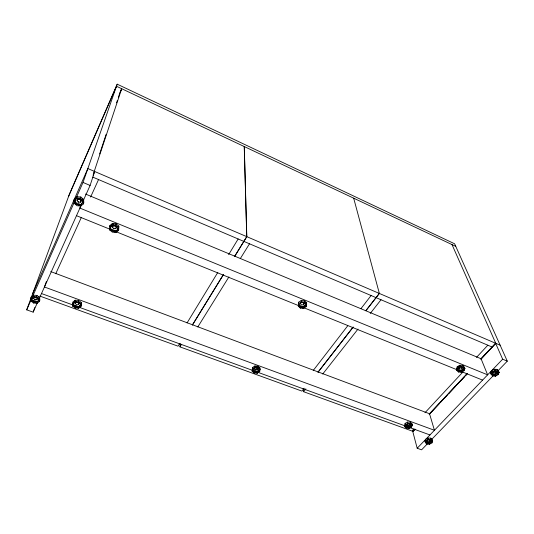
<?xml version="1.0" encoding="UTF-8"?>
<svg xmlns="http://www.w3.org/2000/svg" width="534" height="534" viewBox="0 0 534 534"><rect width="100%" height="100%" fill="white"/><g stroke="black" fill="none" stroke-linecap="round" stroke-linejoin="round"><path stroke-width="0.8" d="M304.2 388.218L301.95 391.115L179.931 346.866L180.225 343.602M252.469 367.586L252.235 371.257L254.217 372.959L257.295 373.099L259.684 371.611L259.918 367.939L257.949 366.231L254.851 366.084L252.469 367.586L252.235 371.257L257.295 373.099L259.978 369.348L258.002 367.639L254.905 367.492L252.515 368.994M259.684 371.611L259.918 367.939L258.469 367.412M298.593 302.231L298.332 306.169L300.348 308.125L303.619 308.312L306.242 306.616L306.503 302.685L304.5 300.709L301.216 300.522L298.593 302.231L298.332 306.169L303.619 308.312L306.683 304.026L304.674 302.05L304.5 300.709M306.242 306.616L306.503 302.685L303.452 306.963L303.619 308.312M118.555 230.421L118.795 226.089L116.145 223.746L112.46 223.506L109.911 225.508L109.67 229.84L112.334 232.163L116.005 232.403L118.555 230.421L118.795 226.089L116.005 232.403L109.67 229.84L109.997 228.565L116.319 231.129L118.862 229.146M114.536 225.355L113.201 225.348L112.387 227.317L113.742 228.665L115.745 228.679L115.898 228.045M115.745 228.679L116.552 226.71M116.005 232.403L118.495 227.357L115.831 225.014L116.145 223.746M113.742 228.665L113.896 228.038M112.387 227.317L113.201 225.348M109.67 229.84L112.46 223.506L113.869 224.08M80.988 306.443L81.201 302.431L78.652 300.428L75.207 300.235L72.891 301.977L72.677 305.989L75.241 307.978L78.672 308.165L80.988 306.443L81.201 302.431L78.672 308.165L72.677 305.989L75.207 300.235L72.677 305.989M78.438 304.687L79.199 302.845L78.438 304.687L76.569 304.687L75.267 303.526L76.022 301.683L75.267 303.526M78.672 308.165L80.828 303.799L78.271 301.79L78.652 300.428M75.241 307.978L75.628 306.609L73.078 304.614L79.052 306.796L81.362 305.068M405.139 423.369L404.532 425.331L404.892 426.753L406.434 428.215L409.224 428.328L411.641 427.02L412.268 425.057L411.888 423.642L410.352 422.167L407.555 422.054L405.139 423.369L405.506 424.784L404.892 426.753L409.224 428.328L412.268 425.057L410.726 423.582L410.352 422.167M411.267 425.605L411.888 423.642L408.857 426.906L406.074 426.799L404.532 425.331L408.857 426.906L411.267 425.605L411.641 427.02M83.651 199.796L90.106 185.438L94.692 171.494L93.036 175.199M83.397 203.915L83.805 202.68L83.631 199.462L80.821 196.986L77.009 196.726L74.453 198.828L74.019 200.056L74.219 203.287L77.043 205.744L80.834 206.004L83.397 203.915L83.224 200.691L83.631 199.462L82.163 198.855M99.618 153.986L106.132 134.314M116.559 102.835L117.347 100.472M118.388 97.322L119.689 93.39M80.674 205.83L79.913 208.1L487.629 374.848L481.067 358.748L85.507 194.036M80.574 202.186L81.415 200.163L80.574 202.186L78.511 202.166L77.07 200.744L77.283 200.13M425.004 441.197L425.645 439.308L428.034 438.04L430.764 438.147L432.233 439.555L432.64 440.977L431.986 442.866L429.596 444.121L426.873 444.021L425.398 442.619L425.004 441.197L426.472 442.599L426.873 444.021M415.031 429.229L412.795 431.612L417.188 448.246L421.6 449.815L507.3 361.151L454.608 243.784L117.206 84.185L69.527 193.875L26.7 309.847L33.148 312.136L83.224 200.691L80.4 198.214L80.821 196.986M430.764 438.147L431.178 439.562L432.64 440.977L429.596 444.121L425.398 442.619L426.039 440.73L425.645 439.308M78.511 202.166L78.725 201.552M75.941 198.474L83.024 182.454L117.206 84.185M79.292 198.728L77.911 198.715L77.697 199.329L79.766 199.349L81.208 200.777M458.486 372.018L457.985 370.636L456.45 368.967L457.224 366.738L459.867 365.256L462.824 365.403L464.346 367.085L464.867 368.467L464.073 370.696L461.429 372.158L458.486 372.018L456.95 370.349L456.45 368.967L457.424 367.906M431.986 442.866L431.572 441.444L432.013 440.19M462.824 365.403L463.338 366.785L464.867 368.467L461.429 372.158L456.95 370.349L457.731 368.12L457.224 366.738M83.297 200.217L80.834 206.004L74.219 203.287L76.676 197.487M74.219 203.287L77.009 196.726M39.396 301.476L39.876 300.108L39.603 297.438L36.939 295.402L33.442 295.209L31.179 296.971L30.672 298.339L30.972 301.016L33.649 303.038L37.133 303.225L39.396 301.476L39.122 298.806L39.603 297.438L38.061 296.877M46.385 281.498L44.449 286.998L434.429 430.277L429.536 413.743L50.757 271.586M33.148 312.136L34.783 307.544M464.073 370.696L463.559 369.308L464.086 367.826M33.896 297.859L33.642 298.539L35.017 299.714L36.906 299.714L37.146 299.033M36.906 299.714L37.674 297.865M30.672 298.339L32.941 296.57L39.122 298.806L36.446 296.764L36.939 295.402M33.649 303.038L34.143 301.663L31.479 299.647L32.788 296.684M35.017 299.714L35.264 299.033M34.143 301.663L37.62 301.857L37.133 303.225L30.972 301.016L31.479 299.647L37.62 301.857L39.603 297.438M30.972 301.016L33.442 295.209M491.474 370.709L490.619 372.912L491.193 374.294L492.648 375.943L495.559 376.083L498.229 374.628L499.096 372.432L498.509 371.05L497.061 369.388L494.144 369.241L491.474 370.709L492.048 372.085L491.193 374.294L495.559 376.083L499.096 372.432L497.061 369.388M495.559 376.083L494.978 374.701L490.619 372.912L492.074 374.561L494.978 374.701L497.641 373.246L498.222 371.784M68.606 196.372L116.485 86.254L455.762 246.361M120.01 92.509L121.685 88.704L93.57 173.43M119.983 92.722L121.739 88.731M32.621 293.813L87.856 168.57L500.131 345.191M26.7 309.847L32.093 297.645M32.774 296.116L75.267 200.003M33.642 298.539L34.416 296.684L34.169 297.365L36.065 297.365L37.433 298.546M77.07 200.744L77.911 198.715M55.743 273.735L81.288 217.538M90.606 197.039L98.55 179.571M110.351 227.844L112.46 223.506M187.06 322.93L217.812 272.413M228.639 254.625L238.164 238.972M179.631 343.609L178.049 346.186L39.83 296.063M192.407 324.946L223.346 274.663M192.467 324.966L223.406 274.69M179.931 346.866L181.52 344.296M197.787 326.968L228.906 276.926M240.307 258.603L249.512 243.798M253.964 367.339L254.851 366.084L256.3 366.618M252.235 371.257L255.038 367.205L254.358 368.907L255.345 369.895L257.041 369.882L257.722 368.186M298.332 306.169L301.383 301.864L301.216 300.522M304.053 303.085L303.332 304.894L301.53 304.887L300.529 303.753L301.256 301.944M257.295 373.099L257.241 371.691L259.471 368.567M313.231 370.489L347.747 325.773M360.937 308.679L371.09 295.529M353.114 327.095L317.957 372.265L353.168 327.115M379.314 293.433L365.85 310.728L379.367 293.453L353.675 198.187M414.077 428.969L412.121 431.065L303.619 391.716L305.869 388.832M322.71 374.047L358 329.077M370.276 313.438L381.016 299.754M458.406 366.845L459.867 365.256L460.375 366.638L464.867 368.467M404.892 426.753L407.923 423.469L410.726 423.582M456.95 370.349L460.375 366.638L463.338 366.785M409.758 424.47L409.011 423.616L407.462 423.629L406.661 424.503L407.409 425.358L408.957 425.338L409.758 424.47L409.571 423.762M462.037 368.019L461.129 369.001L459.494 369.007L458.759 368.033L459.661 367.052L461.303 367.045L462.037 368.019L461.783 367.332M457.985 370.636L460.922 370.776L463.859 367.612M424.984 412.742L462.925 371.978M476.515 357.373L487.842 345.204M429.536 413.743L467.076 373.68M481.067 358.748L495.592 343.242L502.654 359.195L507.3 361.151M429.182 414.317L467.23 373.727M480.854 359.182L495.732 343.302M412.795 431.612L415.245 429.256M429.423 414.13L439.068 403.844M440.203 402.629L447.005 395.367M448.707 393.551L455.515 386.289M457.217 384.473L464.587 376.61M465.721 375.402L466.856 374.187M481.034 359.062L495.779 343.329L452.004 244.585M417.188 448.246L502.654 359.195M425.398 442.619L428.435 439.462L431.178 439.562M491.193 374.294L494.724 370.623L497.648 370.763M427.1 440.396L427.807 441.211L429.323 441.197L430.13 440.363L429.923 439.656M492.935 371.991L493.63 372.946L495.252 372.939L496.186 371.971L495.892 371.284M426.472 442.599L429.189 442.699L431.726 440.083M494.978 374.701L498.509 371.05M74.019 200.056L76.582 197.947L80.4 198.214M109.583 226.776L112.133 224.767L115.831 225.014M72.497 303.345L74.813 301.603L78.271 301.79M298.753 303.579L301.383 301.864L304.674 302.05M298.68 305.314L300.188 306.776L303.452 306.963L306.062 305.268M252.682 370.276L254.171 371.551L257.241 371.691L259.624 370.202M457.731 368.12L460.375 366.638M456.45 368.967L460.922 370.776L463.559 369.308M492.048 372.085L494.724 370.623L499.096 372.432M405.506 424.784L407.923 423.469L412.268 425.057M426.039 440.73L428.435 439.462L432.64 440.977M425.698 441.444L429.189 442.699L431.572 441.444M427.901 439.555L429.423 439.542L430.13 440.363M255.065 367.906L256.761 367.899L257.748 368.887M493.87 371.017L495.499 371.01L496.186 371.971M75.828 302.364L77.704 302.364L79.005 303.526M301.336 302.611L303.145 302.618L304.14 303.753M113.041 225.975L115.05 225.989L116.399 227.344M32.941 296.57L36.446 296.764M75.628 306.609L79.052 306.796M116.319 231.129L112.654 230.888L109.997 228.565M252.909 370.115L257.241 371.691M41.505 293.546L76.749 306.376M79.099 307.23L252.175 370.229M254.524 371.083L256.874 371.938M258.443 372.512L408.023 426.96M409.591 427.534L429.95 434.943M74.813 301.603L80.828 303.799M259.978 369.348L254.905 367.492L254.851 366.084M298.927 305.128L303.452 306.963M76.509 215.689L109.704 229.126M115.878 231.629L300.382 306.342M304.247 307.904L457.097 369.802M461.73 371.677L482.576 380.115M112.133 224.767L118.495 227.357M301.383 301.864L306.683 304.026M495.599 369.848L494.144 369.241L494.724 370.623M76.582 197.947L83.224 200.691M83.024 182.454L90.106 185.438M92.782 177.114L492.208 347.067M497.641 373.246L498.229 374.628M495.205 370.322L495.499 371.01M494.958 372.251L495.252 372.939M493.343 372.258L493.63 372.946M492.074 374.561L492.648 375.943M460.922 370.776L461.429 372.158M459.24 368.32L459.494 369.007M429.122 440.483L429.323 441.197M428.034 438.04L428.435 439.462M429.189 442.699L429.596 444.121M427.607 440.503L427.807 441.211M412.555 430.07L412.976 431.679M408.77 424.63L408.957 425.338M408.857 426.906L409.224 428.328M407.555 422.054L407.923 423.469M407.222 424.65L407.409 425.358M406.074 426.799L406.434 428.215M303.245 304.22L303.332 304.894M300.448 303.085L300.529 303.753M300.188 306.776L300.348 308.125M303.259 388.418L303.619 391.716M257.949 366.231L258.002 367.639M257.014 369.181L257.041 369.882M255.319 369.188L255.345 369.895M254.331 368.206L254.358 368.907M254.171 371.551L254.217 372.959M109.911 225.508L109.957 227.037M244.285 146.563L246.801 236.662L234.733 256.28L246.741 236.635L244.232 146.536M81.255 204.762L77.47 204.502L74.653 202.052L81.255 204.762"/></g></svg>
